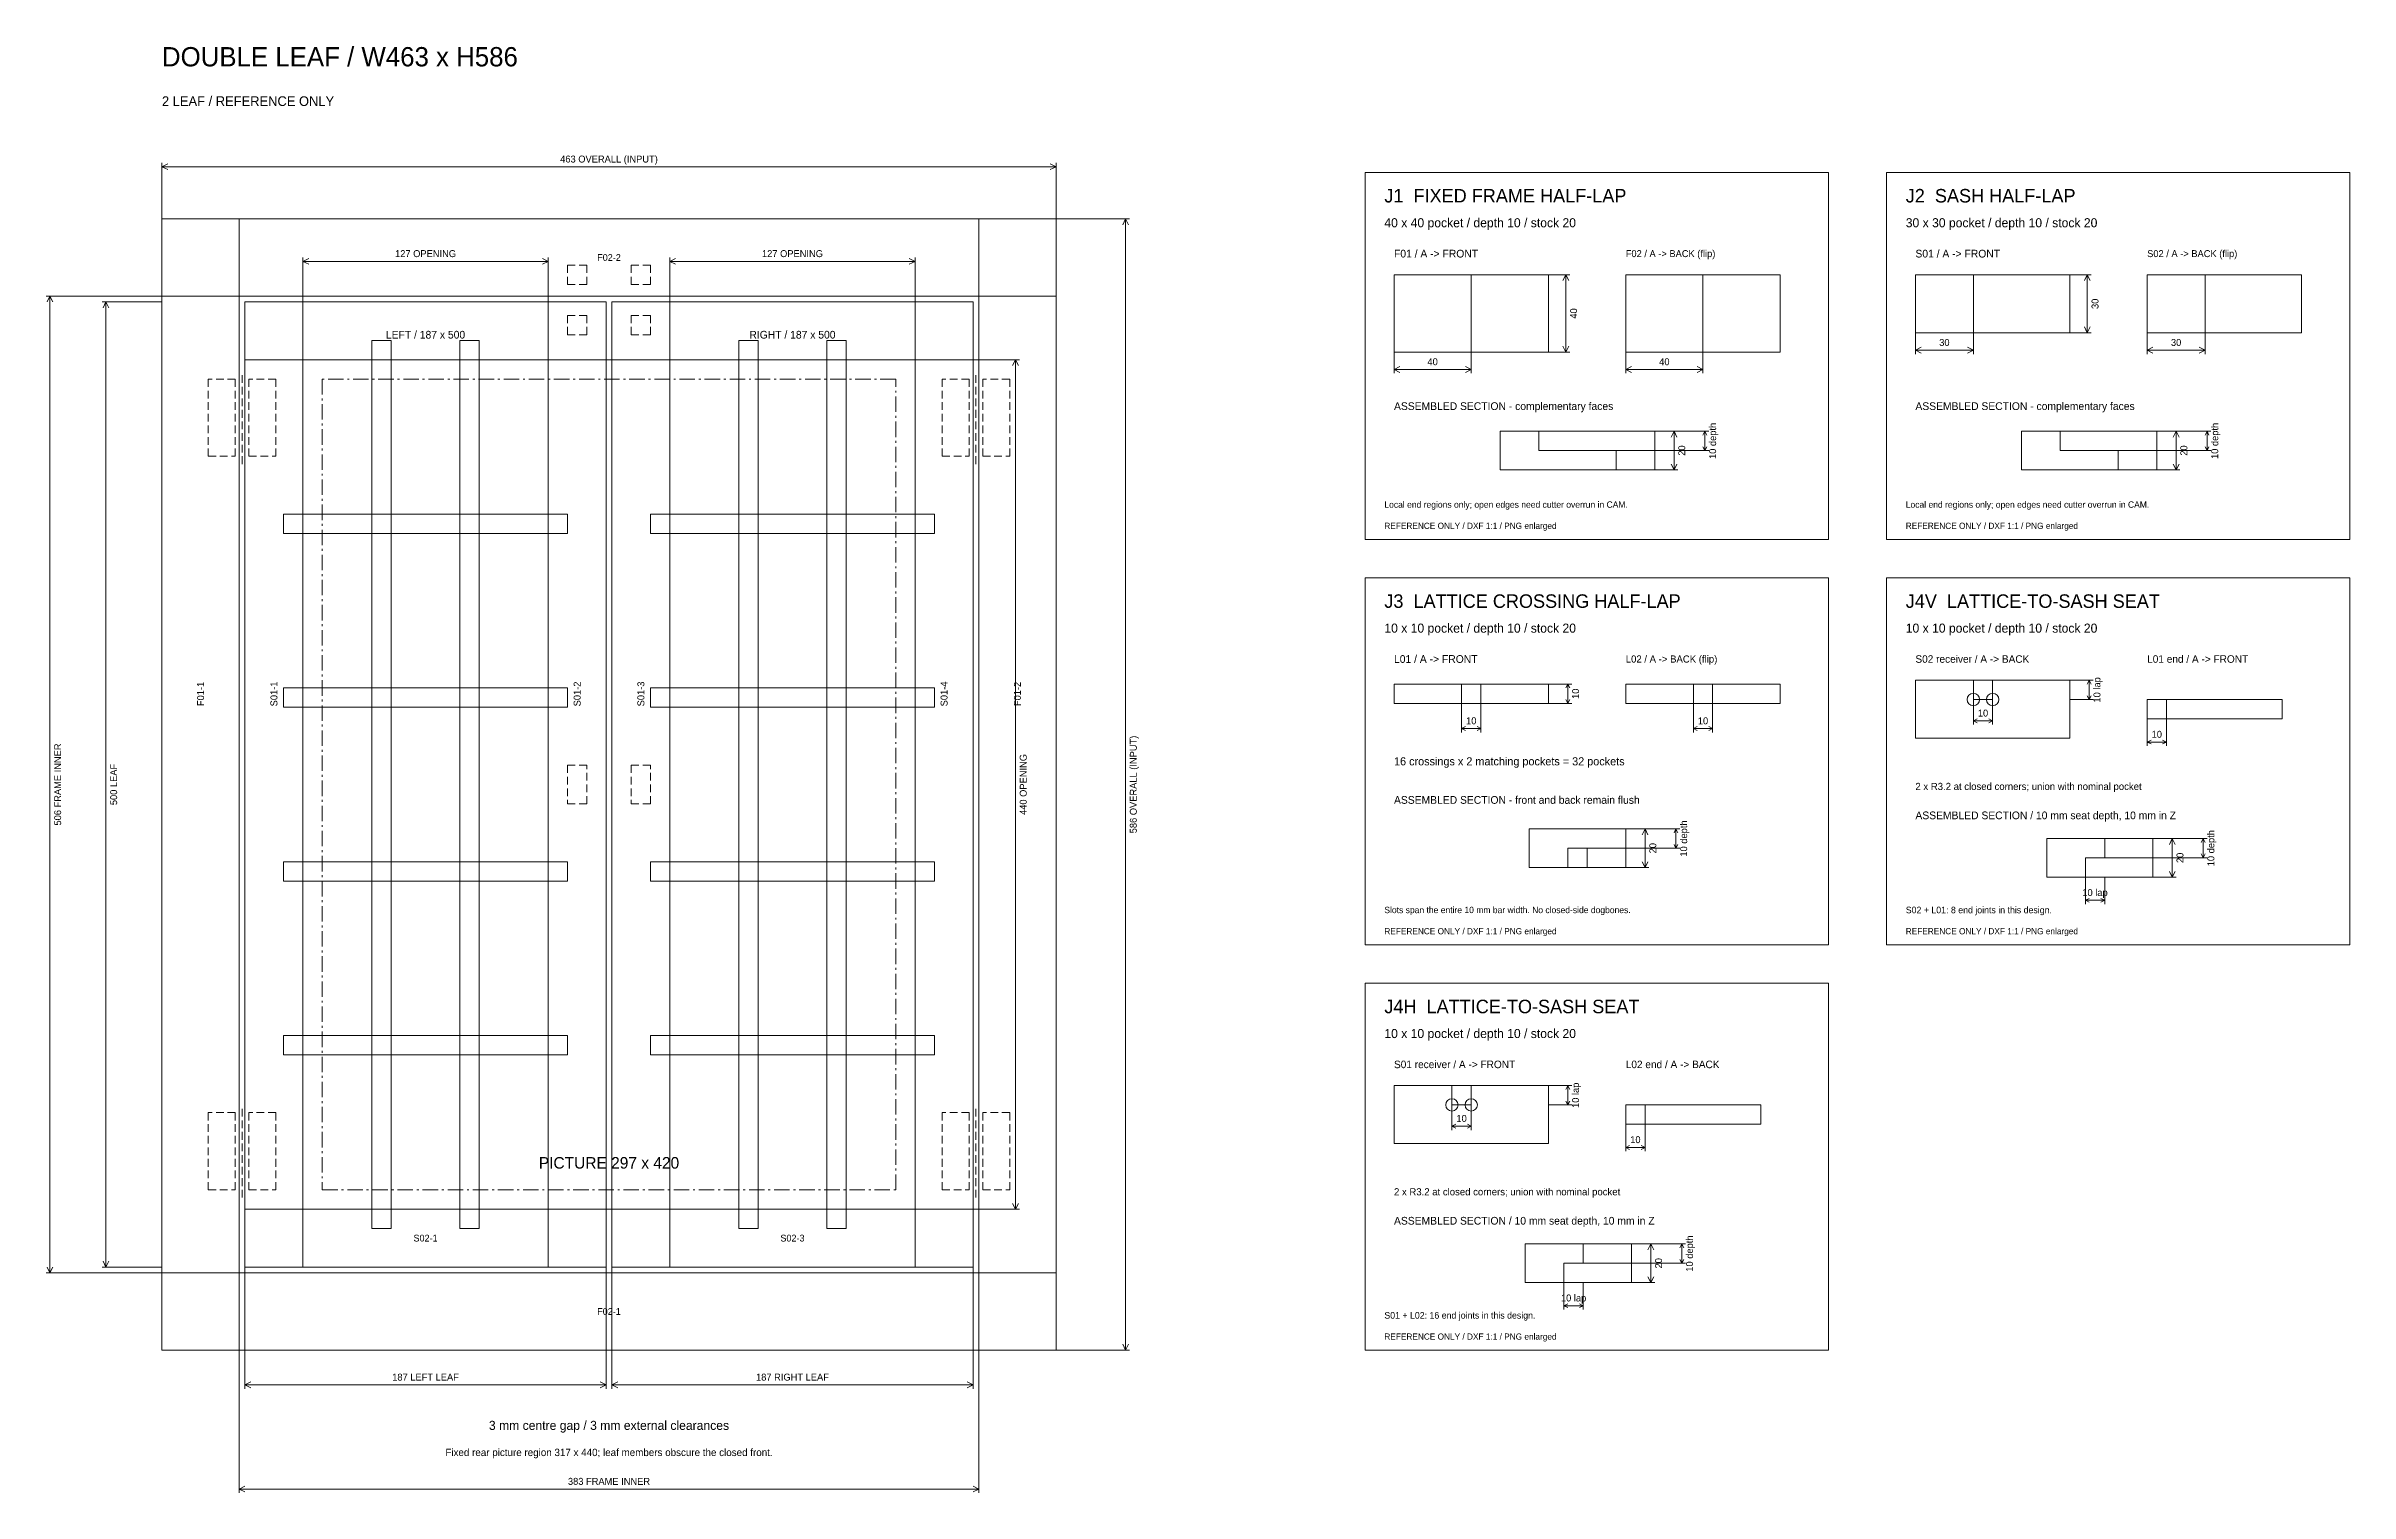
# Model space of a CAD drawing. Header units: millimetres. Extents: x -29 to 2483, y -456 to 962.
# Drawn here: x 1290 to 2483, y 26 to 776 of the extents above; entities that cross this region are included whole.
import ezdxf
from ezdxf.enums import TextEntityAlignment as Align

# ---------------------------------------------------------------- set-up
doc = ezdxf.new("R2010")
doc.units = ezdxf.units.MM
doc.linetypes.add('A3_DASHDOT', pattern=[13, 8, -2, 1, -2])
doc.linetypes.add('REF_DASH', pattern=[6, 4, -2])
for name, color, linetype, lineweight in [('ASSEMBLY_REFERENCE', 8, 'Continuous', 18), ('DIMENSIONS', 3, 'Continuous', 18), ('HINGE_REF', 4, 'REF_DASH', 18), ('JOINT_DETAILS_REF', 8, 'Continuous', 18), ('LATCH_REF', 4, 'REF_DASH', 18), ('NOTES', 7, 'Continuous', 18)]:
    doc.layers.add(name, color=color, linetype=linetype, lineweight=lineweight)

msp = doc.modelspace()

# ---------------------------------------------------------------- linework, layer by layer
at = {"layer": 'ASSEMBLY_REFERENCE'}
for points in [[(1350, 100), (1390, 100), (1390, 686), (1350, 686)], [(1813, 686), (1813, 646), (1350, 646), (1350, 686)], [(1813, 686), (1773, 686), (1773, 100), (1813, 100)], [(1393, 143), (1423, 143), (1423, 643), (1393, 643)], [(1580, 643), (1580, 613), (1393, 613), (1393, 643)], [(1580, 643), (1550, 643), (1550, 143), (1580, 143)], [(1583, 143), (1613, 143), (1613, 643), (1583, 643)], [(1770, 643), (1770, 613), (1583, 613), (1583, 643)], [(1770, 643), (1740, 643), (1740, 143), (1770, 143)], [(1468.7, 623), (1458.7, 623), (1458.7, 163), (1468.7, 163)], [(1514.3, 623), (1504.3, 623), (1504.3, 163), (1514.3, 163)], [(1658.7, 623), (1648.7, 623), (1648.7, 163), (1658.7, 163)], [(1704.3, 623), (1694.3, 623), (1694.3, 163), (1704.3, 163)], [(1560, 533), (1560, 523), (1413, 523), (1413, 533)], [(1750, 533), (1750, 523), (1603, 523), (1603, 533)], [(1560, 443), (1560, 433), (1413, 433), (1413, 443)], [(1750, 443), (1750, 433), (1603, 433), (1603, 443)], [(1560, 353), (1560, 343), (1413, 343), (1413, 353)], [(1750, 353), (1750, 343), (1603, 343), (1603, 353)], [(1560, 263), (1560, 253), (1413, 253), (1413, 263)], [(1750, 263), (1750, 253), (1603, 253), (1603, 263)], [(1393, 143), (1393, 173), (1580, 173), (1580, 143)], [(1583, 143), (1583, 173), (1770, 173), (1770, 143)], [(1350, 100), (1350, 140), (1813, 140), (1813, 100)]]:
    msp.add_lwpolyline(points, close=True, dxfattribs=at)
at = {"layer": 'ASSEMBLY_REFERENCE', "linetype": 'REF_DASH'}
for points in [[(1423, 173), (1740, 173), (1740, 613), (1423, 613)], [(1423, 173), (1550, 173), (1550, 613), (1423, 613)], [(1613, 173), (1740, 173), (1740, 613), (1613, 613)]]:
    msp.add_lwpolyline(points, close=True, dxfattribs=at)
at = {"layer": 'ASSEMBLY_REFERENCE', "linetype": 'A3_DASHDOT'}
msp.add_lwpolyline([(1433, 183), (1730, 183), (1730, 603), (1433, 603)], close=True, dxfattribs=at)
at = {"layer": 'DIMENSIONS'}
for p, q in [((1350, 686), (1350, 715)), ((1350, 713), (1353, 714.5)), ((1350, 713), (1813, 713)), ((1350, 713), (1353, 711.5)), ((1813, 713), (1810, 714.5)), ((1813, 713), (1810, 711.5)), ((1813, 686), (1813, 715)), ((1813, 686), (1851, 686)), ((1849, 686), (1847.5, 683)), ((1849, 100), (1849, 686)), ((1849, 686), (1850.5, 683)), ((1423, 613), (1423, 666)), ((1423, 664), (1426, 665.5)), ((1423, 664), (1550, 664)), ((1423, 664), (1426, 662.5)), ((1550, 664), (1547, 665.5)), ((1550, 664), (1547, 662.5)), ((1550, 613), (1550, 666)), ((1613, 613), (1613, 666)), ((1613, 664), (1616, 665.5)), ((1613, 664), (1740, 664)), ((1613, 664), (1616, 662.5)), ((1740, 664), (1737, 665.5)), ((1740, 664), (1737, 662.5)), ((1740, 613), (1740, 666)), ((2068, 657), (2079, 657)), ((2077, 657), (2075.5, 654)), ((2077, 617), (2077, 657)), ((2077, 657), (2078.5, 654)), ((2338, 657), (2349, 657)), ((2347, 657), (2345.5, 654)), ((2347, 627), (2347, 657)), ((2347, 657), (2348.5, 654)), ((1390, 646), (1290, 646)), ((1292, 646), (1290.5, 643)), ((1292, 140), (1292, 646)), ((1292, 646), (1293.5, 643)), ((1350, 643), (1319, 643)), ((1321, 643), (1319.5, 640)), ((1321, 143), (1321, 643)), ((1321, 643), (1322.5, 640)), ((2258, 627), (2258, 616)), ((2288, 627), (2288, 616)), ((2338, 627), (2349, 627)), ((2347, 627), (2345.5, 630)), ((2347, 627), (2348.5, 630)), ((2378, 627), (2378, 616)), ((2408, 627), (2408, 616)), ((1740, 613), (1794, 613)), ((1792, 613), (1790.5, 610)), ((1792, 173), (1792, 613)), ((1792, 613), (1793.5, 610)), ((1988, 617), (1988, 606)), ((1988, 608), (1991, 609.5)), ((2028, 608), (2025, 609.5)), ((2028, 617), (2028, 606)), ((2068, 617), (2079, 617)), ((2077, 617), (2075.5, 620)), ((2077, 617), (2078.5, 620)), ((2108, 617), (2108, 606)), ((2108, 608), (2111, 609.5)), ((2148, 608), (2145, 609.5)), ((2148, 617), (2148, 606)), ((2258, 618), (2261, 619.5)), ((2258, 618), (2288, 618)), ((2258, 618), (2261, 616.5)), ((2288, 618), (2285, 619.5)), ((2288, 618), (2285, 616.5)), ((2378, 618), (2381, 619.5)), ((2378, 618), (2408, 618)), ((2378, 618), (2381, 616.5)), ((2408, 618), (2405, 619.5)), ((2408, 618), (2405, 616.5)), ((1988, 608), (2028, 608)), ((1988, 608), (1991, 606.5)), ((2028, 608), (2025, 606.5)), ((2108, 608), (2148, 608)), ((2108, 608), (2111, 606.5)), ((2148, 608), (2145, 606.5)), ((2103, 576), (2151, 576)), ((2123, 576), (2135, 576)), ((2133, 576), (2131.5, 573)), ((2133, 556), (2133, 576)), ((2133, 576), (2134.5, 573)), ((2149, 576), (2148, 574)), ((2149, 566), (2149, 576)), ((2149, 576), (2150, 574)), ((2363, 576), (2411, 576)), ((2383, 576), (2395, 576)), ((2393, 576), (2391.5, 573)), ((2393, 556), (2393, 576)), ((2393, 576), (2394.5, 573)), ((2409, 576), (2408, 574)), ((2409, 566), (2409, 576)), ((2409, 576), (2410, 574)), ((2103, 566), (2151, 566)), ((2149, 566), (2148, 568)), ((2149, 566), (2150, 568)), ((2363, 566), (2411, 566)), ((2409, 566), (2408, 568)), ((2409, 566), (2410, 568)), ((2123, 556), (2135, 556)), ((2133, 556), (2131.5, 559)), ((2133, 556), (2134.5, 559)), ((2383, 556), (2395, 556)), ((2393, 556), (2391.5, 559)), ((2393, 556), (2394.5, 559)), ((2068, 445), (2080, 445)), ((2078, 445), (2077, 443)), ((2078, 435), (2078, 445)), ((2078, 445), (2079, 443)), ((2338, 447), (2350, 447)), ((2348, 447), (2347, 445)), ((2348, 437), (2348, 447)), ((2348, 447), (2349, 445)), ((2023, 435), (2023, 420)), ((2033, 435), (2033, 420)), ((2068, 435), (2080, 435)), ((2078, 435), (2077, 437)), ((2078, 435), (2079, 437)), ((2143, 435), (2143, 420)), ((2153, 435), (2153, 420)), ((2288, 437), (2288, 424)), ((2298, 437), (2298, 424)), ((2338, 437), (2350, 437)), ((2348, 437), (2347, 439)), ((2348, 437), (2349, 439)), ((2023, 422), (2025, 423)), ((2023, 422), (2033, 422)), ((2023, 422), (2025, 421)), ((2033, 422), (2031, 423)), ((2033, 422), (2031, 421)), ((2143, 422), (2145, 423)), ((2143, 422), (2153, 422)), ((2143, 422), (2145, 421)), ((2153, 422), (2151, 423)), ((2153, 422), (2151, 421)), ((2288, 426), (2290, 427)), ((2288, 426), (2298, 426)), ((2288, 426), (2290, 425)), ((2298, 426), (2296, 427)), ((2298, 426), (2296, 425)), ((2378, 427), (2378, 413)), ((2388, 427), (2388, 413)), ((2378, 415), (2380, 416)), ((2378, 415), (2388, 415)), ((2378, 415), (2380, 414)), ((2388, 415), (2386, 416)), ((2388, 415), (2386, 414)), ((2088, 370), (2136, 370)), ((2108, 370), (2120, 370)), ((2118, 370), (2116.5, 367)), ((2118, 350), (2118, 370)), ((2118, 370), (2119.5, 367)), ((2134, 370), (2133, 368)), ((2134, 360), (2134, 370)), ((2134, 370), (2135, 368)), ((2088, 360), (2136, 360)), ((2134, 360), (2133, 362)), ((2134, 360), (2135, 362)), ((2356, 365), (2409, 365)), ((2381, 365), (2393, 365)), ((2391, 365), (2389.5, 362)), ((2391, 345), (2391, 365)), ((2391, 365), (2392.5, 362)), ((2407, 365), (2406, 363)), ((2407, 355), (2407, 365)), ((2407, 365), (2408, 363)), ((2108, 350), (2120, 350)), ((2118, 350), (2116.5, 353)), ((2118, 350), (2119.5, 353)), ((2356, 355), (2409, 355)), ((2391, 345), (2389.5, 348)), ((2391, 345), (2392.5, 348)), ((2407, 355), (2406, 357)), ((2407, 355), (2408, 357)), ((2346, 345), (2346, 331)), ((2356, 345), (2356, 331)), ((2381, 345), (2393, 345)), ((2346, 333), (2348, 334)), ((2346, 333), (2356, 333)), ((2346, 333), (2348, 332)), ((2356, 333), (2354, 334)), ((2356, 333), (2354, 332)), ((2018, 227), (2018, 214)), ((2028, 227), (2028, 214)), ((2068, 237), (2080, 237)), ((2068, 227), (2080, 227)), ((2078, 237), (2077, 235)), ((2078, 227), (2077, 229)), ((2078, 227), (2078, 237)), ((2078, 237), (2079, 235)), ((2078, 227), (2079, 229)), ((2018, 216), (2020, 217)), ((2018, 216), (2028, 216)), ((2018, 216), (2020, 215)), ((2028, 216), (2026, 217)), ((2028, 216), (2026, 215)), ((2108, 217), (2108, 203)), ((2118, 217), (2118, 203)), ((2108, 205), (2110, 206)), ((2108, 205), (2118, 205)), ((2108, 205), (2110, 204)), ((2118, 205), (2116, 206)), ((2118, 205), (2116, 204)), ((1740, 173), (1794, 173)), ((1792, 173), (1790.5, 176)), ((1792, 173), (1793.5, 176)), ((1321, 143), (1319.5, 146)), ((1321, 143), (1322.5, 146)), ((2086, 155), (2139, 155)), ((2086, 145), (2139, 145)), ((2111, 155), (2123, 155)), ((2121, 155), (2119.5, 152)), ((2121, 135), (2121, 155)), ((2121, 155), (2122.5, 152)), ((2137, 155), (2136, 153)), ((2137, 145), (2136, 147)), ((2137, 145), (2137, 155)), ((2137, 155), (2138, 153)), ((2137, 145), (2138, 147)), ((1390, 140), (1290, 140)), ((1292, 140), (1290.5, 143)), ((1292, 140), (1293.5, 143)), ((1350, 143), (1319, 143)), ((1390, 140), (1390, 26)), ((1393, 143), (1393, 80)), ((1580, 143), (1580, 80)), ((1583, 143), (1583, 80)), ((1770, 143), (1770, 80)), ((1773, 140), (1773, 26)), ((2076, 135), (2076, 121)), ((2086, 135), (2086, 121)), ((2111, 135), (2123, 135)), ((2121, 135), (2119.5, 138)), ((2121, 135), (2122.5, 138)), ((2076, 123), (2078, 124)), ((2076, 123), (2086, 123)), ((2076, 123), (2078, 122)), ((2086, 123), (2084, 124)), ((2086, 123), (2084, 122)), ((1813, 100), (1851, 100)), ((1849, 100), (1847.5, 103)), ((1849, 100), (1850.5, 103)), ((1393, 82), (1396, 83.5)), ((1393, 82), (1580, 82)), ((1393, 82), (1396, 80.5)), ((1580, 82), (1577, 83.5)), ((1580, 82), (1577, 80.5)), ((1583, 82), (1586, 83.5)), ((1583, 82), (1770, 82)), ((1583, 82), (1586, 80.5)), ((1770, 82), (1767, 83.5)), ((1770, 82), (1767, 80.5)), ((1390, 28), (1393, 29.5)), ((1390, 28), (1773, 28)), ((1390, 28), (1393, 26.5)), ((1773, 28), (1770, 29.5)), ((1773, 28), (1770, 26.5))]:
    msp.add_line(p, q, dxfattribs=at)
at = {"layer": 'HINGE_REF'}
for p, q in [((1391.5, 559), (1391.5, 607)), ((1771.5, 559), (1771.5, 607)), ((1391.5, 179), (1391.5, 227)), ((1771.5, 179), (1771.5, 227))]:
    msp.add_line(p, q, dxfattribs=at)
for points in [[(1388, 563), (1388, 603), (1374, 603), (1374, 563)], [(1409, 563), (1409, 603), (1395, 603), (1395, 563)], [(1768, 563), (1768, 603), (1754, 603), (1754, 563)], [(1789, 563), (1789, 603), (1775, 603), (1775, 563)], [(1388, 183), (1388, 223), (1374, 223), (1374, 183)], [(1409, 183), (1409, 223), (1395, 223), (1395, 183)], [(1768, 183), (1768, 223), (1754, 223), (1754, 183)], [(1789, 183), (1789, 223), (1775, 223), (1775, 183)]]:
    msp.add_lwpolyline(points, close=True, dxfattribs=at)
at = {"layer": 'JOINT_DETAILS_REF'}
for points in [[(1988, 617), (2068, 617), (2068, 657), (1988, 657)], [(1988, 617), (2028, 617), (2028, 657), (1988, 657)], [(2108, 617), (2188, 617), (2188, 657), (2108, 657)], [(2108, 617), (2148, 617), (2148, 657), (2108, 657)], [(2258, 627), (2338, 627), (2338, 657), (2258, 657)], [(2258, 627), (2288, 627), (2288, 657), (2258, 657)], [(2378, 627), (2458, 627), (2458, 657), (2378, 657)], [(2378, 627), (2408, 627), (2408, 657), (2378, 657)], [(2043, 556), (2103, 556), (2103, 566), (2063, 566), (2063, 576), (2043, 576)], [(2063, 566), (2103, 566), (2103, 556), (2123, 556), (2123, 576), (2063, 576)], [(2313, 556), (2363, 556), (2363, 566), (2333, 566), (2333, 576), (2313, 576)], [(2333, 566), (2363, 566), (2363, 556), (2383, 556), (2383, 576), (2333, 576)], [(1988, 435), (2068, 435), (2068, 445), (1988, 445)], [(2023, 435), (2033, 435), (2033, 445), (2023, 445)], [(2108, 435), (2188, 435), (2188, 445), (2108, 445)], [(2143, 435), (2153, 435), (2153, 445), (2143, 445)], [(2258, 417), (2338, 417), (2338, 447), (2258, 447)], [(2288, 437), (2298, 437), (2298, 447), (2288, 447)], [(2378, 427), (2448, 427), (2448, 437), (2378, 437)], [(2378, 427), (2388, 427), (2388, 437), (2378, 437)], [(2058, 350), (2078, 350), (2078, 360), (2088, 360), (2088, 350), (2108, 350), (2108, 370), (2058, 370)], [(2078, 350), (2088, 350), (2088, 360), (2078, 360)], [(2326, 345), (2346, 345), (2346, 355), (2356, 355), (2356, 365), (2326, 365)], [(2346, 345), (2381, 345), (2381, 365), (2356, 365), (2356, 355), (2346, 355)], [(1988, 207), (2068, 207), (2068, 237), (1988, 237)], [(2018, 227), (2028, 227), (2028, 237), (2018, 237)], [(2108, 217), (2178, 217), (2178, 227), (2108, 227)], [(2108, 217), (2118, 217), (2118, 227), (2108, 227)], [(2056, 135), (2076, 135), (2076, 145), (2086, 145), (2086, 155), (2056, 155)], [(2076, 135), (2111, 135), (2111, 155), (2086, 155), (2086, 145), (2076, 145)]]:
    msp.add_lwpolyline(points, close=True, dxfattribs=at)
for points in [[(2291.2, 437, 1), (2284.8, 437, 1)], [(2301.2, 437, 1), (2294.8, 437, 1)], [(2021.2, 227, 1), (2014.8, 227, 1)], [(2031.2, 227, 1), (2024.8, 227, 1)]]:
    msp.add_lwpolyline(points, format="xyb", close=True, dxfattribs=at)
at = {"layer": 'LATCH_REF'}
for points in [[(1570, 652), (1570, 662), (1560, 662), (1560, 652)], [(1603, 652), (1603, 662), (1593, 662), (1593, 652)], [(1570, 626), (1570, 636), (1560, 636), (1560, 626)], [(1603, 626), (1603, 636), (1593, 636), (1593, 626)], [(1570, 383), (1570, 403), (1560, 403), (1560, 383)], [(1603, 383), (1603, 403), (1593, 403), (1593, 383)]]:
    msp.add_lwpolyline(points, close=True, dxfattribs=at)
at = {"layer": 'NOTES'}
for points in [[(1973, 520), (2213, 520), (2213, 710), (1973, 710)], [(2243, 520), (2483, 520), (2483, 710), (2243, 710)], [(1973, 310), (2213, 310), (2213, 500), (1973, 500)], [(2243, 310), (2483, 310), (2483, 500), (2243, 500)], [(1973, 100), (2213, 100), (2213, 290), (1973, 290)]]:
    msp.add_lwpolyline(points, close=True, dxfattribs=at)

# ---------------------------------------------------------------- texts
at = {"layer": 'ASSEMBLY_REFERENCE'}
for s, height, p in [('F02-2', 3.5, (1581.5, 666)), ('LEFT / 187 x 500', 4, (1486.5, 626)), ('RIGHT / 187 x 500', 4, (1676.5, 626)), ('PICTURE 297 x 420', 6, (1581.5, 197)), ('S02-1', 3.5, (1486.5, 158)), ('S02-3', 3.5, (1676.5, 158)), ('F02-1', 3.5, (1581.5, 120))]:
    msp.add_text(s, height=height, dxfattribs=at).set_placement(p, align=Align.MIDDLE_CENTER)
for s, p in [('F01-1', (1370, 439.9)), ('S01-1', (1408, 439.9)), ('S01-2', (1565, 439.9)), ('S01-3', (1598, 439.9)), ('S01-4', (1755, 439.9)), ('F01-2', (1793, 439.9))]:
    msp.add_text(s, height=3.6, rotation=90, dxfattribs=at).set_placement(p, align=Align.MIDDLE_CENTER)
at = {"layer": 'DIMENSIONS'}
for s, p in [('463 OVERALL (INPUT)', (1581.5, 717)), ('127 OPENING', (1486.5, 668)), ('127 OPENING', (1676.5, 668)), ('30', (2273, 622)), ('30', (2393, 622)), ('40', (2008, 612)), ('40', (2128, 612)), ('10', (2293, 430)), ('10', (2028, 426)), ('10', (2148, 426)), ('10', (2383, 419)), ('10 lap', (2351, 337)), ('10', (2023, 220)), ('10', (2113, 209)), ('10 lap', (2081, 127)), ('187 LEFT LEAF', (1486.5, 86)), ('187 RIGHT LEAF', (1676.5, 86)), ('383 FRAME INNER', (1581.5, 32))]:
    msp.add_text(s, height=3.6, dxfattribs=at).set_placement(p, align=Align.MIDDLE_CENTER)
for s, p in [('30', (2351, 642)), ('40', (2081, 637)), ('10 depth', (2153, 571)), ('10 depth', (2413, 571)), ('20', (2137, 566)), ('20', (2397, 566)), ('10', (2082, 440)), ('10 lap', (2352, 442)), ('586 OVERALL (INPUT)', (1853, 393)), ('506 FRAME INNER', (1296, 393)), ('440 OPENING', (1796, 393)), ('500 LEAF', (1325, 393)), ('10 depth', (2138, 365)), ('20', (2122, 360)), ('10 depth', (2411, 360)), ('20', (2395, 355)), ('10 lap', (2082, 232)), ('10 depth', (2141, 150)), ('20', (2125, 145))]:
    msp.add_text(s, height=3.6, rotation=90, dxfattribs=at).set_placement(p, align=Align.MIDDLE_CENTER)
at = {"layer": 'NOTES'}
for s, height, p in [('DOUBLE LEAF / W463 x H586', 10, (1350, 770)), ('2 LEAF / REFERENCE ONLY', 5, (1350, 747)), ('J1  FIXED FRAME HALF-LAP', 7, (1983, 698)), ('J2  SASH HALF-LAP', 7, (2253, 698)), ('40 x 40 pocket / depth 10 / stock 20', 4.7, (1983, 684)), ('30 x 30 pocket / depth 10 / stock 20', 4.7, (2253, 684)), ('F01 / A -> FRONT', 4, (1988, 668)), ('F02 / A -> BACK (flip)', 3.6, (2108, 668)), ('S01 / A -> FRONT', 4, (2258, 668)), ('S02 / A -> BACK (flip)', 3.6, (2378, 668)), ('ASSEMBLED SECTION - complementary faces', 4, (1988, 589)), ('ASSEMBLED SECTION - complementary faces', 4, (2258, 589)), ('Local end regions only; open edges need cutter overrun in CAM.', 3.3, (1983, 538)), ('Local end regions only; open edges need cutter overrun in CAM.', 3.3, (2253, 538)), ('REFERENCE ONLY / DXF 1:1 / PNG enlarged', 3.2, (1983, 527)), ('REFERENCE ONLY / DXF 1:1 / PNG enlarged', 3.2, (2253, 527)), ('J3  LATTICE CROSSING HALF-LAP', 7, (1983, 488)), ('J4V  LATTICE-TO-SASH SEAT', 7, (2253, 488)), ('10 x 10 pocket / depth 10 / stock 20', 4.7, (1983, 474)), ('10 x 10 pocket / depth 10 / stock 20', 4.7, (2253, 474)), ('L01 / A -> FRONT', 4, (1988, 458)), ('L02 / A -> BACK (flip)', 3.7, (2108, 458)), ('S02 receiver / A -> BACK', 3.9, (2258, 458)), ('L01 end / A -> FRONT', 3.9, (2378, 458)), ('16 crossings x 2 matching pockets = 32 pockets', 4.2, (1988, 405)), ('2 x R3.2 at closed corners; union with nominal pocket', 3.7, (2258, 392)), ('ASSEMBLED SECTION - front and back remain flush', 4, (1988, 385)), ('ASSEMBLED SECTION / 10 mm seat depth, 10 mm in Z', 4, (2258, 377)), ('Slots span the entire 10 mm bar width. No closed-side dogbones.', 3.3, (1983, 328)), ('S02 + L01: 8 end joints in this design.', 3.4, (2253, 328)), ('REFERENCE ONLY / DXF 1:1 / PNG enlarged', 3.2, (1983, 317)), ('REFERENCE ONLY / DXF 1:1 / PNG enlarged', 3.2, (2253, 317)), ('J4H  LATTICE-TO-SASH SEAT', 7, (1983, 278)), ('10 x 10 pocket / depth 10 / stock 20', 4.7, (1983, 264)), ('S01 receiver / A -> FRONT', 3.9, (1988, 248)), ('L02 end / A -> BACK', 3.9, (2108, 248)), ('2 x R3.2 at closed corners; union with nominal pocket', 3.7, (1988, 182)), ('ASSEMBLED SECTION / 10 mm seat depth, 10 mm in Z', 4, (1988, 167)), ('S01 + L02: 16 end joints in this design.', 3.4, (1983, 118)), ('REFERENCE ONLY / DXF 1:1 / PNG enlarged', 3.2, (1983, 107))]:
    msp.add_text(s, height=height, dxfattribs=at).set_placement(p, align=Align.MIDDLE_LEFT)
for s, height, p in [('3 mm centre gap / 3 mm external clearances', 4.7, (1581.5, 61)), ('Fixed rear picture region 317 x 440; leaf members obscure the closed front.', 3.8, (1581.5, 47))]:
    msp.add_text(s, height=height, dxfattribs=at).set_placement(p, align=Align.MIDDLE_CENTER)

doc.saveas('drawing.dxf')
